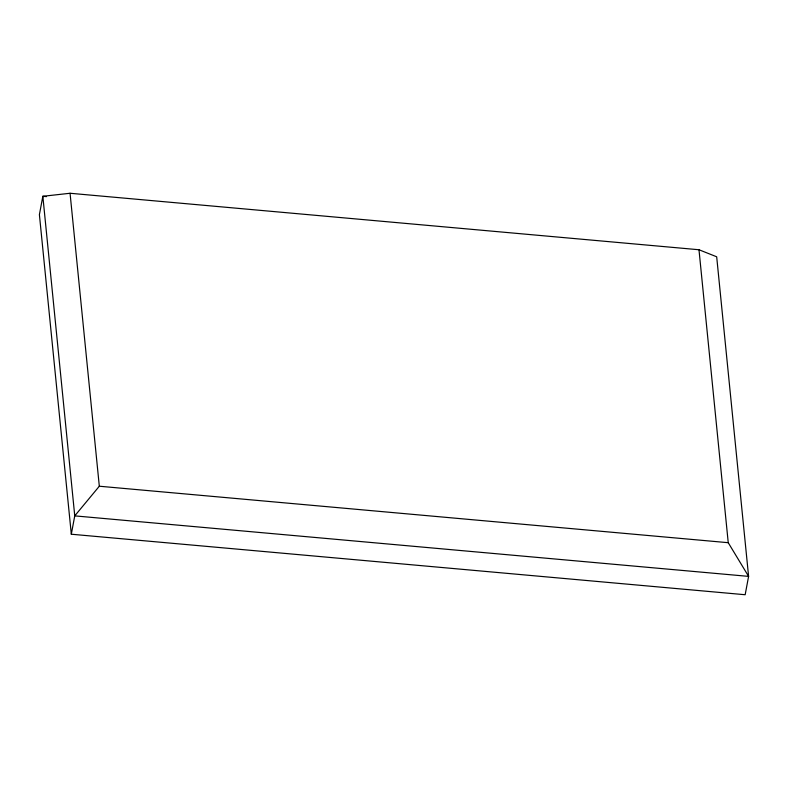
<?xml version="1.0" encoding="UTF-8"?>
<svg xmlns="http://www.w3.org/2000/svg" width="788" height="788" viewBox="0 0 788 788"><rect width="100%" height="100%" fill="white"/><g stroke="black" fill="none" stroke-linecap="round" stroke-linejoin="round"><path stroke-width="1.18" d="M71.314 534.225L74.752 515.874L42.838 196.291L70.063 193.267L698.986 249.747L716.686 256.789L748.6 576.383L745.162 594.733L71.314 534.225L39.4 214.632L42.838 196.291L46.512 196.616M70.063 193.267L99.318 486.226L74.752 515.874L748.6 576.383L728.24 542.696L698.986 249.747M99.318 486.226L728.24 542.696"/></g></svg>
